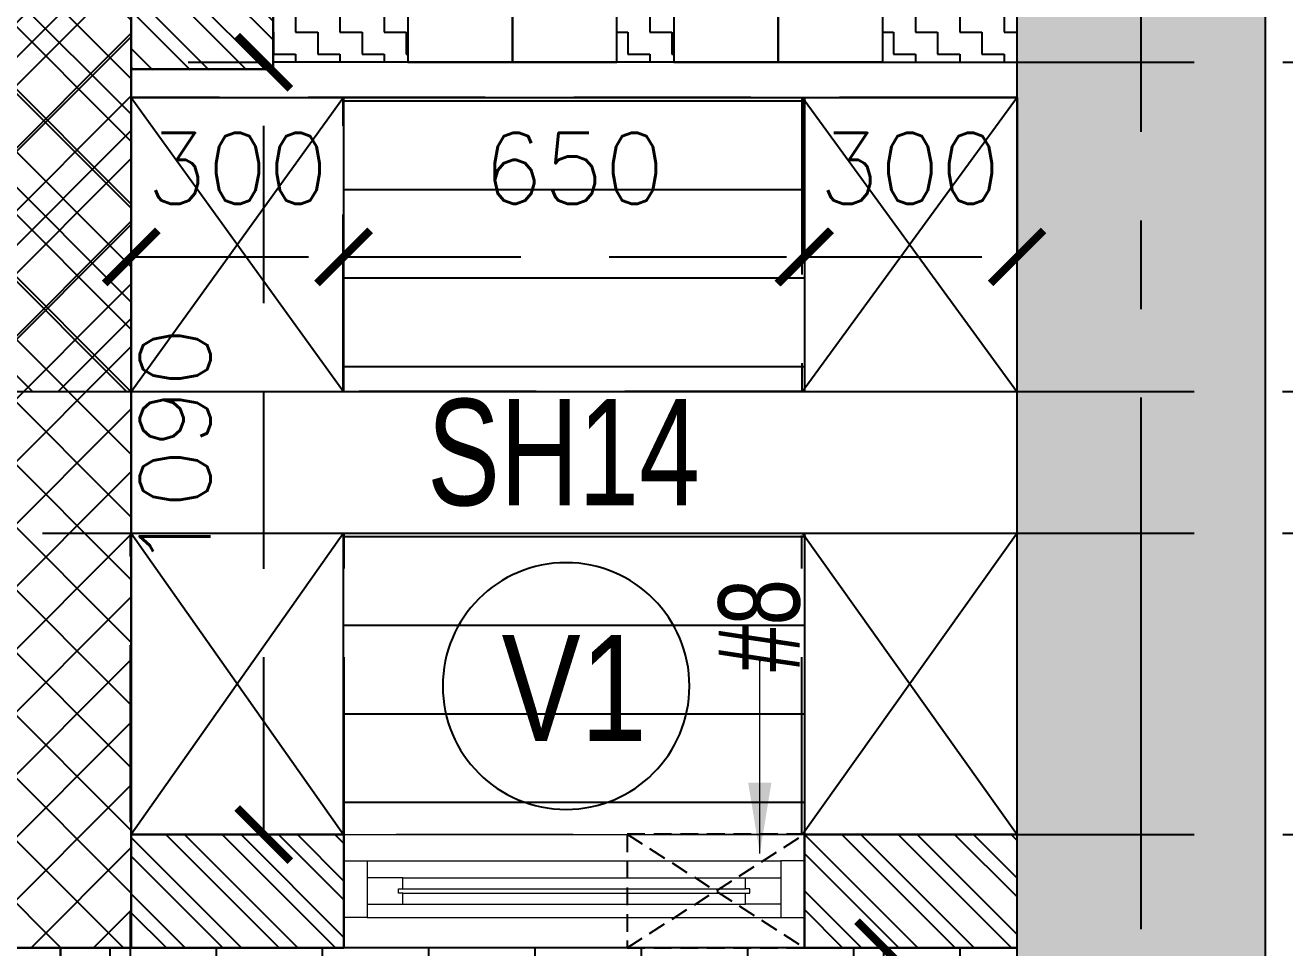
# Model space of a CAD drawing. Header units: millimetres. Extents: x 1167879 to 1231451, y -5731814 to -5645217.
# Drawn here: x 1225962 to 1227740, y -5710699 to -5709397 of the extents above; entities that cross this region are included whole.
import ezdxf
from ezdxf.enums import TextEntityAlignment as Align

# ---------------------------------------------------------------- set-up
doc = ezdxf.new("R2010")
doc.units = ezdxf.units.MM
doc.header["$LTSCALE"] = 1000
doc.header["$MEASUREMENT"] = 0
for name, pattern in [('3BHK-A$0$AUDIT_D_120904163729-0', [0]), ('3BHK-A$0$HIDDEN', [0.375, 0.25, -0.125]), ('AUDIT_D_120904163729-0', [0]), ('T8(T9 IS SIMILAR) - DIMENSION & TEXTING$0$HIDDEN', [0.375, 0.25, -0.125]), ('T8(T9 IS SIMILAR) - TYPICAL FLOOR ELEVATION$0$AUDIT_D_120904163729-0', [0]), ('T8(T9 IS SIMILAR) - TYPICAL FLOOR ELEVATION$0$HIDDEN', [0.375, 0.25, -0.125]), ('T8(T9 IS SIMILAR)$0$$0$HIDDEN', [0.375, 0.25, -0.125]), ('T8(T9 IS SIMILAR)$0$HIDDEN', [0.375, 0.25, -0.125]), ('T8_REFUGE COLUMNS$0$CENTER2', [1.125, 0.75, -0.125, 0.125, -0.125])]:
    doc.linetypes.add(name, pattern=pattern)
doc.layers.get('0').update_dxf_attribs({"linetype": 'AUDIT_D_120904163729-0'})
for name, color, linetype in [('3BHK-A$0$A-HATCH -160', 251, '3BHK-A$0$AUDIT_D_120904163729-0'), ('3BHK-A$0$A-TOI SUNK 50MM', 8, 'Continuous'), ('3BHK-A$0$CUT-OUT', 49, 'Continuous'), ('3BHK-A$0$ELE 1', 1, 'Continuous'), ('T8(T9 IS SIMILAR) - DIMENSION & TEXTING$0$A-DIMENSIONS', 2, 'T8(T9 IS SIMILAR) - DIMENSION & TEXTING$0$HIDDEN'), ('T8(T9 IS SIMILAR) - DIMENSION & TEXTING$0$a-window-no', 125, 'Continuous'), ('T8(T9 IS SIMILAR) - TYPICAL FLOOR ELEVATION$0$A-WALL HATCH', 252, 'T8(T9 IS SIMILAR) - TYPICAL FLOOR ELEVATION$0$AUDIT_D_120904163729-0'), ('T8(T9 IS SIMILAR) - TYPICAL FLOOR ELEVATION$0$A-WALL-FEATURES', 6, 'T8(T9 IS SIMILAR) - TYPICAL FLOOR ELEVATION$0$AUDIT_D_120904163729-0'), ('T8(T9 IS SIMILAR)$0$$6$a-beam 2', 50, 'Continuous'), ('T8(T9 IS SIMILAR)$0$S-BEAM', 20, 'T8(T9 IS SIMILAR)$0$$0$HIDDEN'), ('T8_REFUGE COLUMNS$0$A-CENTERLINE', 193, 'T8_REFUGE COLUMNS$0$CENTER2'), ('T8_REFUGE COLUMNS$0$A-RCC COLS', 3, 'Continuous'), ('T8_TYPICAL COLUMNS$0$A-RCC COLS', 3, 'Continuous')]:
    doc.layers.add(name, color=color, linetype=linetype)
for name, color, linetype, lineweight in [('3BHK-A$0$A-WALL- 160', 6, 'Continuous', 30), ('3BHK-A$0$Ventilator', 5, 'Continuous', 0), ('T8(T9 IS SIMILAR) - DIMENSION & TEXTING$0$R0-18-10-2014-T1-1st Podium Floor Plan$0$Text', 2, 'Continuous', 0), ('T8(T9 IS SIMILAR) - DIMENSION & TEXTING$0$T8 - TYPICAL FLOOR CORE$0$a-Text', 4, 'Continuous', 0), ('T8(T9 IS SIMILAR) - TYPICAL FLOOR ELEVATION$0$ELE-1', 4, 'Continuous', 30), ('T8(T9 IS SIMILAR)$0$D&W', 8, 'Continuous', 25), ('T8(T9 IS SIMILAR)$0$SCPL BEAM', 191, 'T8(T9 IS SIMILAR)$0$$0$HIDDEN', 13)]:
    doc.layers.add(name, color=color, linetype=linetype, lineweight=lineweight)
doc.layers.add('T8_REFUGE COLUMNS$0$COL-HATCH', color=7, linetype='Continuous', lineweight=25, true_color=0xa3a3a3)
doc.styles.add('T8(T9 IS SIMILAR) - DIMENSION & TEXTING$0$ARIAL ARROW', font='swisscl.ttf')
doc.styles.add('T8(T9 IS SIMILAR) - DIMENSION & TEXTING$0$LODHA STANDERD', font='sanss___.ttf')
doc.styles.add('T8(T9 IS SIMILAR) - DIMENSION & TEXTING$0$Romans 1', font='romans.shx', dxfattribs={"height": 100})
doc.styles.add('T8(T9 IS SIMILAR) - DIMENSION & TEXTING$0$T8 - TYPICAL FLOOR CORE$0$ARIAL ARROW', font='swisscl.ttf')
doc.styles.add('T8(T9 IS SIMILAR) - DIMENSION & TEXTING$0$Tahoma', font='tahoma.ttf')
doc.dimstyles.new('T8(T9 IS SIMILAR) - DIMENSION & TEXTING$0$ALPINE S', dxfattribs={"dimscale": 0, "dimtxt": 100, "dimasz": 75, "dimexe": 0, "dimexo": 0, "dimgap": 75, "dimtad": 1, "dimdec": 0, "dimzin": 0, "dimdsep": 46, "dimtxsty": 'T8(T9 IS SIMILAR) - DIMENSION & TEXTING$0$Romans 1', "dimblk": 'T8(T9 IS SIMILAR) - DIMENSION & TEXTING$0$_ArchTick', "dimcen": 0.09, "dimclrd": 256, "dimclre": 256, "dimclrt": 7, "dimadec": 0, "dimazin": 0, "dimtfac": 1, "dimtdec": 0, "dimtofl": 0, "dimtmove": 1, "dimatfit": 0, "dimldrblk": 'T8(T9 IS SIMILAR) - DIMENSION & TEXTING$0$_Open90', "dimfxl": 1, "dimtolj": 1, "dimtzin": 0, "dimarcsym": 0})
doc.dimstyles.new('T8(T9 IS SIMILAR) - DIMENSION & TEXTING$0$SAMATA STD', dxfattribs={"dimtxt": 100, "dimasz": 50, "dimexe": 50, "dimexo": 50, "dimgap": 10, "dimtad": 0, "dimdec": 0, "dimrnd": 5, "dimzin": 0, "dimdsep": 46, "dimtxsty": 'T8(T9 IS SIMILAR) - DIMENSION & TEXTING$0$Tahoma', "dimblk": 'T8(T9 IS SIMILAR) - DIMENSION & TEXTING$0$_Origin2', "dimcen": -50, "dimdle": 50, "dimclrd": 7, "dimclre": 7, "dimclrt": 7, "dimadec": 0, "dimazin": 0, "dimtfac": 1, "dimtdec": 0, "dimtmove": 1, "dimatfit": 3, "dimfxl": 150, "dimtfill": 1, "dimtolj": 1, "dimtzin": 0, "dimlwd": -1, "dimlwe": -1, "dimarcsym": 0})
pattern_1 = [(45.00000000000001, (-0.652265147306025, 1285.594474900514), (-39.77475644174329, 39.7747564417433), []), (45.00000000000001, (25.8642391031608, 1285.594474900514), (-39.77475644174329, 39.7747564417433), [])]

# ---------------------------------------------------------------- blocks, each defined once
blk = doc.blocks.new('T8(T9 IS SIMILAR) - DIMENSION & TEXTING$0$WINDOW TAG')
at = {"layer": 'T8(T9 IS SIMILAR) - DIMENSION & TEXTING$0$a-window-no'}
blk.add_circle((0, 0), 174.0900956831736, dxfattribs=at)
at = {"layer": 'T8(T9 IS SIMILAR) - DIMENSION & TEXTING$0$a-window-no', "style": 'T8(T9 IS SIMILAR) - DIMENSION & TEXTING$0$LODHA STANDERD'}
blk.add_attdef('WINDOW', text='', height=150, dxfattribs=at).set_placement((11.34681474116587, 2.790841638110578), align=Align.MIDDLE_CENTER)
blk = doc.blocks.new('T8(T9 IS SIMILAR) - DIMENSION & TEXTING$0$_ArchTick')
at = {"color": 0, "linetype": 'ByBlock', "const_width": 0.15}
blk.add_lwpolyline([(-0.5, -0.5), (0.5, 0.5)], dxfattribs=at)
blk = doc.blocks.new('*D368')
at = {"layer": 'T8(T9 IS SIMILAR) - DIMENSION & TEXTING$0$A-DIMENSIONS', "linetype": 'T8(T9 IS SIMILAR) - DIMENSION & TEXTING$0$HIDDEN', "lineweight": -2, "transparency": 16777216}
for p, q in [((1226111.788719366, -5709448.815432659), (1226111.788719366, -5709723.628668741)), ((1226411.429499271, -5709498.648921276), (1226411.429499271, -5709723.628668741))]:
    blk.add_line(p, q, dxfattribs=at)
at = {"layer": 'T8(T9 IS SIMILAR) - DIMENSION & TEXTING$0$A-DIMENSIONS', "lineweight": -2, "transparency": 16777216}
blk.add_line((1226111.788719366, -5709723.628668741), (1226411.429499271, -5709723.628668741), dxfattribs=at)
at = {"layer": 'T8(T9 IS SIMILAR) - DIMENSION & TEXTING$0$A-DIMENSIONS', "linetype": 'ByBlock', "lineweight": -2, "transparency": 16777216, "xscale": 75, "yscale": 75, "zscale": 75, "rotation": 180}
blk.add_blockref('T8(T9 IS SIMILAR) - DIMENSION & TEXTING$0$_ArchTick', (1226111.788719366, -5709723.628668741), dxfattribs=at)
at = {"layer": 'T8(T9 IS SIMILAR) - DIMENSION & TEXTING$0$A-DIMENSIONS', "linetype": 'ByBlock', "lineweight": -2, "transparency": 16777216, "xscale": 75, "yscale": 75, "zscale": 75}
blk.add_blockref('T8(T9 IS SIMILAR) - DIMENSION & TEXTING$0$_ArchTick', (1226411.429499271, -5709723.628668741), dxfattribs=at)
at = {"layer": 'T8(T9 IS SIMILAR) - DIMENSION & TEXTING$0$A-DIMENSIONS', "color": 7, "linetype": 'ByBlock', "transparency": 16777216, "insert": (1226261.609109319, -5709598.628668741), "char_height": 100, "attachment_point": 5, "style": 'T8(T9 IS SIMILAR) - DIMENSION & TEXTING$0$Romans 1'}
blk.add_mtext('\\A1;300', dxfattribs=at)
blk = doc.blocks.new('T8(T9 IS SIMILAR) - DIMENSION & TEXTING$0$_Open90')
at = {"color": 0, "linetype": 'ByBlock', "lineweight": -2}
for p, q in [((-0.5, 0.5), (0, 0)), ((0, 0), (-1, 0)), ((0, 0), (-0.5, -0.5))]:
    blk.add_line(p, q, dxfattribs=at)
blk = doc.blocks.new('*D369')
at = {"layer": 'T8(T9 IS SIMILAR) - DIMENSION & TEXTING$0$A-DIMENSIONS', "linetype": 'T8(T9 IS SIMILAR) - DIMENSION & TEXTING$0$HIDDEN', "lineweight": -2, "transparency": 16777216}
for p, q in [((1226191.855615048, -5709448.82986456), (1226298.783030755, -5709448.82986456)), ((1226206.84431803, -5710538.662032898), (1226298.783030755, -5710538.662032898))]:
    blk.add_line(p, q, dxfattribs=at)
at = {"layer": 'T8(T9 IS SIMILAR) - DIMENSION & TEXTING$0$A-DIMENSIONS', "lineweight": -2, "transparency": 16777216}
blk.add_line((1226298.783030755, -5710538.662032898), (1226298.783030755, -5709448.82986456), dxfattribs=at)
at = {"layer": 'T8(T9 IS SIMILAR) - DIMENSION & TEXTING$0$A-DIMENSIONS', "linetype": 'ByBlock', "lineweight": -2, "transparency": 16777216, "xscale": 75, "yscale": 75, "zscale": 75}
for p, rotation in [((1226298.783030755, -5709448.82986456), 90), ((1226298.783030755, -5710538.662032898), 270)]:
    blk.add_blockref('T8(T9 IS SIMILAR) - DIMENSION & TEXTING$0$_ArchTick', p, dxfattribs=dict(at, rotation=rotation))
at = {"layer": 'T8(T9 IS SIMILAR) - DIMENSION & TEXTING$0$A-DIMENSIONS', "color": 7, "linetype": 'ByBlock', "transparency": 16777216, "insert": (1226173.783030756, -5709993.745948728), "char_height": 100, "attachment_point": 5, "rotation": 90, "style": 'T8(T9 IS SIMILAR) - DIMENSION & TEXTING$0$Romans 1'}
blk.add_mtext('\\A1;1090', dxfattribs=at)
blk = doc.blocks.new('*D379')
at = {"layer": 'T8(T9 IS SIMILAR) - DIMENSION & TEXTING$0$A-DIMENSIONS', "linetype": 'T8(T9 IS SIMILAR) - DIMENSION & TEXTING$0$HIDDEN', "lineweight": -2, "transparency": 16777216}
for p, q in [((1227226.821760278, -5710698.662032897), (1227173.660977203, -5710698.662032897)), ((1227226.820499695, -5713148.662792691), (1227173.660977203, -5713148.662792691))]:
    blk.add_line(p, q, dxfattribs=at)
at = {"layer": 'T8(T9 IS SIMILAR) - DIMENSION & TEXTING$0$A-DIMENSIONS', "lineweight": -2, "transparency": 16777216}
blk.add_line((1227173.660977203, -5710698.662032897), (1227173.660977203, -5713148.662792691), dxfattribs=at)
at = {"layer": 'T8(T9 IS SIMILAR) - DIMENSION & TEXTING$0$A-DIMENSIONS', "linetype": 'ByBlock', "lineweight": -2, "transparency": 16777216, "xscale": 75, "yscale": 75, "zscale": 75}
for p, rotation in [((1227173.660977203, -5710698.662032897), 90), ((1227173.660977203, -5713148.662792691), 270)]:
    blk.add_blockref('T8(T9 IS SIMILAR) - DIMENSION & TEXTING$0$_ArchTick', p, dxfattribs=dict(at, rotation=rotation))
at = {"layer": 'T8(T9 IS SIMILAR) - DIMENSION & TEXTING$0$A-DIMENSIONS', "color": 7, "linetype": 'ByBlock', "transparency": 16777216, "insert": (1227048.660977204, -5711923.662412794), "char_height": 100, "attachment_point": 5, "rotation": 90, "style": 'T8(T9 IS SIMILAR) - DIMENSION & TEXTING$0$Romans 1'}
blk.add_mtext('\\A1;2450', dxfattribs=at)
blk = doc.blocks.new('T8(T9 IS SIMILAR) - DIMENSION & TEXTING$0$_Origin2')
at = {"color": 0, "linetype": 'ByBlock', "lineweight": -2}
blk.add_line((-0.5, 0), (-1, 0), dxfattribs=at)
for radius in [0.5, 0.25]:
    blk.add_circle((0, 0), radius, dxfattribs=at)
blk = doc.blocks.new('*D188')
at = {"layer": 'T8(T9 IS SIMILAR) - DIMENSION & TEXTING$0$A-DIMENSIONS', "linetype": 'T8(T9 IS SIMILAR) - DIMENSION & TEXTING$0$HIDDEN', "lineweight": -2, "transparency": 16777216}
for p, q in [((1227362.120580685, -5709448.670324462), (1227973.979707477, -5709448.670324462)), ((1227362.124239109, -5709913.650517007), (1227973.979707477, -5709913.650517007))]:
    blk.add_line(p, q, dxfattribs=at)
at = {"layer": 'T8(T9 IS SIMILAR) - DIMENSION & TEXTING$0$A-DIMENSIONS', "lineweight": -2, "transparency": 16777216}
blk.add_line((1227973.979707477, -5709448.670324462), (1227973.979707477, -5709913.650517007), dxfattribs=at)
at = {"layer": 'T8(T9 IS SIMILAR) - DIMENSION & TEXTING$0$A-DIMENSIONS', "linetype": 'ByBlock', "lineweight": -2, "transparency": 16777216, "xscale": 75, "yscale": 75, "zscale": 75}
for p, rotation in [((1227973.979707477, -5709448.670324462), 90), ((1227973.979707477, -5709913.650517007), 270)]:
    blk.add_blockref('T8(T9 IS SIMILAR) - DIMENSION & TEXTING$0$_ArchTick', p, dxfattribs=dict(at, rotation=rotation))
at = {"layer": 'T8(T9 IS SIMILAR) - DIMENSION & TEXTING$0$A-DIMENSIONS', "color": 7, "linetype": 'ByBlock', "transparency": 16777216, "insert": (1227848.979707477, -5709681.160420734), "char_height": 100, "attachment_point": 5, "rotation": 90, "style": 'T8(T9 IS SIMILAR) - DIMENSION & TEXTING$0$Romans 1'}
blk.add_mtext('\\A1;465', dxfattribs=at)
blk = doc.blocks.new('*D189')
at = {"layer": 'T8(T9 IS SIMILAR) - DIMENSION & TEXTING$0$A-DIMENSIONS', "linetype": 'T8(T9 IS SIMILAR) - DIMENSION & TEXTING$0$HIDDEN', "lineweight": -2, "transparency": 16777216}
for p, q in [((1227361.784306462, -5709913.650219431), (1227973.979707477, -5709913.650219431)), ((1227361.785511309, -5710113.650519694), (1227973.979707477, -5710113.650519694))]:
    blk.add_line(p, q, dxfattribs=at)
at = {"layer": 'T8(T9 IS SIMILAR) - DIMENSION & TEXTING$0$A-DIMENSIONS', "lineweight": -2, "transparency": 16777216}
blk.add_line((1227973.979707477, -5709913.650219431), (1227973.979707477, -5710113.650519694), dxfattribs=at)
at = {"layer": 'T8(T9 IS SIMILAR) - DIMENSION & TEXTING$0$A-DIMENSIONS', "linetype": 'ByBlock', "lineweight": -2, "transparency": 16777216, "xscale": 75, "yscale": 75, "zscale": 75}
for p, rotation in [((1227973.979707477, -5709913.650219431), 90), ((1227973.979707477, -5710113.650519694), 270)]:
    blk.add_blockref('T8(T9 IS SIMILAR) - DIMENSION & TEXTING$0$_ArchTick', p, dxfattribs=dict(at, rotation=rotation))
at = {"layer": 'T8(T9 IS SIMILAR) - DIMENSION & TEXTING$0$A-DIMENSIONS', "color": 7, "linetype": 'ByBlock', "transparency": 16777216, "insert": (1227848.979707477, -5710013.650369563), "char_height": 100, "attachment_point": 5, "rotation": 90, "style": 'T8(T9 IS SIMILAR) - DIMENSION & TEXTING$0$Romans 1'}
blk.add_mtext('\\A1;200', dxfattribs=at)
blk = doc.blocks.new('*D190')
at = {"layer": 'T8(T9 IS SIMILAR) - DIMENSION & TEXTING$0$A-DIMENSIONS', "linetype": 'T8(T9 IS SIMILAR) - DIMENSION & TEXTING$0$HIDDEN', "lineweight": -2, "transparency": 16777216}
for p, q in [((1227362.074050606, -5710113.650217078), (1227973.979707477, -5710113.650217078)), ((1227362.07295456, -5710538.462200968), (1227973.979707477, -5710538.462200968))]:
    blk.add_line(p, q, dxfattribs=at)
at = {"layer": 'T8(T9 IS SIMILAR) - DIMENSION & TEXTING$0$A-DIMENSIONS', "lineweight": -2, "transparency": 16777216}
blk.add_line((1227973.979707477, -5710113.650217078), (1227973.979707477, -5710538.462200968), dxfattribs=at)
at = {"layer": 'T8(T9 IS SIMILAR) - DIMENSION & TEXTING$0$A-DIMENSIONS', "linetype": 'ByBlock', "lineweight": -2, "transparency": 16777216, "xscale": 75, "yscale": 75, "zscale": 75}
for p, rotation in [((1227973.979707477, -5710113.650217078), 90), ((1227973.979707477, -5710538.462200968), 270)]:
    blk.add_blockref('T8(T9 IS SIMILAR) - DIMENSION & TEXTING$0$_ArchTick', p, dxfattribs=dict(at, rotation=rotation))
at = {"layer": 'T8(T9 IS SIMILAR) - DIMENSION & TEXTING$0$A-DIMENSIONS', "color": 7, "linetype": 'ByBlock', "transparency": 16777216, "insert": (1227848.979707477, -5710326.056209022), "char_height": 100, "attachment_point": 5, "rotation": 90, "style": 'T8(T9 IS SIMILAR) - DIMENSION & TEXTING$0$Romans 1'}
blk.add_mtext('\\A1;425', dxfattribs=at)
blk = doc.blocks.new('*D191')
at = {"layer": 'T8(T9 IS SIMILAR) - DIMENSION & TEXTING$0$A-DIMENSIONS', "linetype": 'T8(T9 IS SIMILAR) - DIMENSION & TEXTING$0$HIDDEN', "lineweight": -2, "transparency": 16777216}
for p, q in [((1226411.429265777, -5709498.648921277), (1226411.429265777, -5709723.628668741)), ((1227061.137474726, -5709498.648962906), (1227061.137474726, -5709723.628668741))]:
    blk.add_line(p, q, dxfattribs=at)
at = {"layer": 'T8(T9 IS SIMILAR) - DIMENSION & TEXTING$0$A-DIMENSIONS', "lineweight": -2, "transparency": 16777216}
blk.add_line((1226411.429265777, -5709723.628668741), (1227061.137474726, -5709723.628668741), dxfattribs=at)
at = {"layer": 'T8(T9 IS SIMILAR) - DIMENSION & TEXTING$0$A-DIMENSIONS', "linetype": 'ByBlock', "lineweight": -2, "transparency": 16777216, "xscale": 75, "yscale": 75, "zscale": 75, "rotation": 180}
blk.add_blockref('T8(T9 IS SIMILAR) - DIMENSION & TEXTING$0$_ArchTick', (1226411.429265777, -5709723.628668741), dxfattribs=at)
at = {"layer": 'T8(T9 IS SIMILAR) - DIMENSION & TEXTING$0$A-DIMENSIONS', "linetype": 'ByBlock', "lineweight": -2, "transparency": 16777216, "xscale": 75, "yscale": 75, "zscale": 75}
blk.add_blockref('T8(T9 IS SIMILAR) - DIMENSION & TEXTING$0$_ArchTick', (1227061.137474726, -5709723.628668741), dxfattribs=at)
at = {"layer": 'T8(T9 IS SIMILAR) - DIMENSION & TEXTING$0$A-DIMENSIONS', "color": 7, "linetype": 'ByBlock', "transparency": 16777216, "insert": (1226736.283370251, -5709598.628668741), "char_height": 100, "attachment_point": 5, "style": 'T8(T9 IS SIMILAR) - DIMENSION & TEXTING$0$Romans 1'}
blk.add_mtext('\\A1;650', dxfattribs=at)
blk = doc.blocks.new('*D192')
at = {"layer": 'T8(T9 IS SIMILAR) - DIMENSION & TEXTING$0$A-DIMENSIONS', "linetype": 'T8(T9 IS SIMILAR) - DIMENSION & TEXTING$0$HIDDEN', "lineweight": -2, "transparency": 16777216}
for p, q in [((1227062.137474726, -5709498.648962906), (1227062.137474726, -5709723.628668741)), ((1227362.069074492, -5709498.648921276), (1227362.069074492, -5709723.628668741))]:
    blk.add_line(p, q, dxfattribs=at)
at = {"layer": 'T8(T9 IS SIMILAR) - DIMENSION & TEXTING$0$A-DIMENSIONS', "lineweight": -2, "transparency": 16777216}
blk.add_line((1227062.137474726, -5709723.628668741), (1227362.069074492, -5709723.628668741), dxfattribs=at)
at = {"layer": 'T8(T9 IS SIMILAR) - DIMENSION & TEXTING$0$A-DIMENSIONS', "linetype": 'ByBlock', "lineweight": -2, "transparency": 16777216, "xscale": 75, "yscale": 75, "zscale": 75, "rotation": 180}
blk.add_blockref('T8(T9 IS SIMILAR) - DIMENSION & TEXTING$0$_ArchTick', (1227062.137474726, -5709723.628668741), dxfattribs=at)
at = {"layer": 'T8(T9 IS SIMILAR) - DIMENSION & TEXTING$0$A-DIMENSIONS', "linetype": 'ByBlock', "lineweight": -2, "transparency": 16777216, "xscale": 75, "yscale": 75, "zscale": 75}
blk.add_blockref('T8(T9 IS SIMILAR) - DIMENSION & TEXTING$0$_ArchTick', (1227362.069074492, -5709723.628668741), dxfattribs=at)
at = {"layer": 'T8(T9 IS SIMILAR) - DIMENSION & TEXTING$0$A-DIMENSIONS', "color": 7, "linetype": 'ByBlock', "transparency": 16777216, "insert": (1227210.603274609, -5709598.628668741), "char_height": 100, "attachment_point": 5, "style": 'T8(T9 IS SIMILAR) - DIMENSION & TEXTING$0$Romans 1'}
blk.add_mtext('\\A1;300', dxfattribs=at)
blk = doc.blocks.new('T8_REFUGE COLUMNS')
at = {"layer": 'T8_REFUGE COLUMNS$0$COL-HATCH', "linetype": 'ByBlock'}
h = blk.add_hatch(color=256, dxfattribs=at)
h.dxf.hatch_style = 1
h.paths.add_polyline_path([(1227712.069074492, -5718799.863253396), (1227362.069074492, -5718799.863253396), (1227362.069074492, -5709299.863253396), (1227712.069074492, -5709299.863253396)])
at = {"layer": 'T8_REFUGE COLUMNS$0$A-CENTERLINE'}
blk.add_line((1227537.069074492, -5720797.234274967), (1227537.069074492, -5702690.799446228), dxfattribs=at)
at = {"layer": 'T8_REFUGE COLUMNS$0$A-RCC COLS', "linetype": 'ByBlock'}
blk.add_lwpolyline([(1227712.069074492, -5718799.863253396), (1227362.069074492, -5718799.863253396), (1227362.069074492, -5709299.863253396), (1227712.069074492, -5709299.863253396)], close=True, dxfattribs=at)
blk = doc.blocks.new('T8_TYPICAL COLUMNS')
at = {"layer": 'T8_TYPICAL COLUMNS$0$A-RCC COLS', "linetype": 'ByBlock'}
blk.add_blockref('T8_REFUGE COLUMNS', (0, 0), dxfattribs=at)
blk = doc.blocks.new('3BHK-A$0$V1')
at = {"layer": '3BHK-A$0$Ventilator'}
for p, q in [((1139503.9029181, -5700057.068097494), (1140153.9029181, -5700057.068097494)), ((1139503.9029181, -5700217.068097494), (1140153.9029181, -5700217.068097494))]:
    blk.add_line(p, q, dxfattribs=at)
at = {"layer": '3BHK-A$0$Ventilator', "color": 8}
for p, q in [((1139536.9029181, -5700094.568097494), (1140120.9029181, -5700094.568097494)), ((1139586.9029181, -5700118.318097494), (1140070.9029181, -5700118.318097494)), ((1139586.9029181, -5700155.818097494), (1140070.9029181, -5700155.818097494)), ((1139536.9029181, -5700174.568097494), (1140120.9029181, -5700174.568097494))]:
    blk.add_line(p, q, dxfattribs=at)
at = {"layer": '3BHK-A$0$Ventilator', "color": 5}
for p, q in [((1139586.9029181, -5700134.068097494), (1140070.9029181, -5700134.068097494)), ((1139586.9029181, -5700140.068097494), (1140070.9029181, -5700140.068097494))]:
    blk.add_line(p, q, dxfattribs=at)
at = {"layer": '3BHK-A$0$Ventilator', "color": 4}
for points in [[(1139503.9029181, -5700094.568097494), (1139536.9029181, -5700094.568097494), (1139536.9029181, -5700174.568097494), (1139503.9029181, -5700174.568097494)], [(1140153.9029181, -5700094.568097494), (1140120.9029181, -5700094.568097494), (1140120.9029181, -5700174.568097494), (1140153.9029181, -5700174.568097494)], [(1139586.9029181, -5700134.068097494), (1139586.9029181, -5700118.318097494), (1139536.9029181, -5700118.318097494), (1139536.9029181, -5700155.818097494), (1139586.9029181, -5700155.818097494), (1139586.9029181, -5700140.068097494), (1139580.9029181, -5700140.068097494), (1139580.9029181, -5700134.068097494)], [(1140070.9029181, -5700134.068097494), (1140070.9029181, -5700118.318097494), (1140120.9029181, -5700118.318097494), (1140120.9029181, -5700155.818097494), (1140070.902918101, -5700155.818097494), (1140070.902918101, -5700140.068097494), (1140076.902918101, -5700140.068097494), (1140076.902918101, -5700134.068097494)]]:
    blk.add_lwpolyline(points, close=True, dxfattribs=at)
blk = doc.blocks.new('3BHK-A')
at = {"layer": '3BHK-A$0$A-HATCH -160', "linetype": 'ByBlock'}
h = blk.add_hatch(dxfattribs=at)
h.set_pattern_fill('ANSI37', color=256, scale=500)
h.set_pattern_definition([(45.00000000000001, (-0.652265147306025, 1286.837772074156), (-44.19417382415921, 44.19417382415922), []), (135, (-0.652265147306025, 1286.837772074156), (-44.19417382415922, -44.19417382415921), [])])
h.paths.add_polyline_path([(1186432.802615945, -5709298.647888212), (1186632.700147278, -5709298.635063596), (1186632.739604954, -5710698.462200965), (1186432.871085017, -5710698.472186113)])
h = blk.add_hatch(dxfattribs=at)
h.set_pattern_fill('ANSI32', color=256, scale=150)
h.set_pattern_definition(pattern_1)
h.paths.add_polyline_path([(1186232.760308929, -5709459.891185907), (1186432.802615945, -5709459.891185907), (1186432.802615945, -5709299.891186679), (1186232.760308929, -5709299.891186679)])
h = blk.add_hatch(dxfattribs=at)
h.set_pattern_fill('ANSI32', color=256, scale=150)
h.set_pattern_definition(pattern_1)
h.paths.add_polyline_path([(1185182.443439538, -5710698.462200966), (1185482.76219904, -5710698.420382273), (1185482.827540742, -5710538.462200979), (1185182.069074493, -5710538.462200968)])
h = blk.add_hatch(dxfattribs=at)
h.set_pattern_fill('ANSI32', color=256, scale=150)
h.set_pattern_definition(pattern_1)
h.paths.add_polyline_path([(1186132.76219904, -5710699.705498138), (1186432.862815375, -5710699.705498138), (1186432.862815375, -5710539.704465), (1186132.76219904, -5710539.704465)])
at = {"layer": '3BHK-A$0$A-TOI SUNK 50MM'}
h = blk.add_hatch(dxfattribs=at)
h.set_pattern_fill('CROSS', color=256, scale=300, style=0)
h.set_pattern_definition([(9.213864076586625e-15, (-0.652265147306025, 1286.837772074156), (75, 75), [37.5, -112.5]), (90, (18.09773485269397, 1268.087772074156), (-74.99999999999999, 75), [37.5, -112.5])])
h.paths.add_polyline_path([(1186532.739604953, -5713148.462200964), (1185182.443439536, -5713148.462200964), (1185182.443439536, -5710698.462200966), (1186532.739604953, -5710698.462200966)])
h.paths.add_polyline_path([(1185182.446462471, -5714848.571983552), (1186532.739604953, -5714848.571983552), (1186532.739604953, -5717398.462200962), (1185182.446462471, -5717398.462200962)])
at = {"layer": '3BHK-A$0$CUT-OUT'}
h = blk.add_hatch(dxfattribs=at)
h.set_pattern_fill('ANSI31', color=256, scale=1000, angle=135)
h.set_pattern_definition([(180, (23756.70940238424, 9871.170433702879), (-2.131628207280301e-14, -125), [])])
edge = h.paths.add_edge_path()
edge.add_line((1185483.089593684, -5709913.652839941), (1185480.813519673, -5709498.646282752))
edge.add_line((1185480.813519673, -5709498.646282752), (1186131.521701951, -5709498.651559795))
edge.add_line((1186131.52170195, -5709498.651559795), (1186133.797763106, -5709913.658116983))
edge.add_line((1186133.797763106, -5709913.658116983), (1185486.089593683, -5709913.652839941))
h = blk.add_hatch(dxfattribs=at)
h.set_pattern_fill('ANSI31', color=256, scale=1000, angle=135)
h.set_pattern_definition([(180, (23756.70940238517, 9256.166669799946), (-2.131628207280301e-14, -125), [])])
edge = h.paths.add_edge_path()
edge.add_line((1185483.829412092, -5710113.652822076), (1186131.53759437, -5710113.65809912))
edge.add_line((1186131.537594369, -5710113.65809912), (1186133.797805165, -5710538.468000308))
edge.add_line((1186133.797805165, -5710538.468000308), (1185483.089635742, -5710538.462723265))
edge.add_line((1185483.089635742, -5710538.462723265), (1185480.829412092, -5710113.652822076))
at = {"linetype": '3BHK-A$0$HIDDEN', "ltscale": 0.1}
for p, q in [((1185732.762199013, -5710698.420382273, -0.02432551863291288), (1185482.762199013, -5710538.420382273, -0.02432551863291288)), ((1185732.762199013, -5710538.420382273, -0.02432551863291288), (1185482.762199013, -5710698.420382273, -0.02432551863291288))]:
    blk.add_line(p, q, dxfattribs=at)
at = {"linetype": '3BHK-A$0$HIDDEN', "ltscale": 0.1, "elevation": -0.02432551863291288}
blk.add_lwpolyline([(1185732.762199013, -5710698.420382273), (1185482.762199013, -5710698.420382273), (1185482.762199013, -5710538.420382273), (1185732.762199013, -5710538.420382273)], close=True, dxfattribs=at)
at = {"layer": '3BHK-A$0$A-TOI SUNK 50MM', "elevation": -0.02432551863291288}
blk.add_lwpolyline([(1186532.739604953, -5713148.462200964), (1185182.443439536, -5713148.462200964), (1185182.443439536, -5710698.462200966), (1186532.739604953, -5710698.462200966)], close=True, dxfattribs=at)
at = {"layer": '3BHK-A$0$A-WALL- 160', "linetype": 'ByBlock'}
for p, q in [((1186432.871084501, -5710698.462200965, 0.05503706625907379), (1186432.798739721, -5709298.647888855, -0.6392889634714325)), ((1185482.762198987, -5710538.462200966, -0.02432551863291288), (1185182.526145509, -5710538.462200965, -0.5138890929442232)), ((1185482.762198987, -5710698.462200965, -0.02432551863291288), (1185482.762198987, -5710538.462200965, -0.02432551863291288)), ((1186432.890460376, -5710538.461167702, -0.02432551863291288), (1186132.762198987, -5710538.462200966, -0.02432551863291288)), ((1186132.762198987, -5710698.462200965, -0.02432551863291288), (1186132.762198987, -5710538.462200965, -0.02432551863291288)), ((1185482.762198987, -5710698.462200965, -0.02432551863291288), (1185182.784720457, -5710698.462200965, -0.02432551863291288)), ((1186632.739604953, -5710698.462200965, -0.02432551863291288), (1186132.762198987, -5710698.462200965, -0.02432551863291288)), ((1186532.739604953, -5713248.462200965, -0.02432551863291288), (1186532.739604953, -5710698.462200965, -0.02432551863291288))]:
    blk.add_line(p, q, dxfattribs=at)
at = {"layer": '3BHK-A$0$A-WALL- 160', "linetype": 'ByBlock', "elevation": -0.6392889634714325}
blk.add_lwpolyline([(1186432.802615945, -5709298.647889505), (1186232.760308929, -5709298.645824424), (1186232.760308929, -5709458.646856192), (1186432.802615945, -5709458.648921274), (1186432.802615945, -5709458.486319387)], dxfattribs=at)
at = {"layer": '3BHK-A$0$CUT-OUT'}
for p, q in [((1185182.526145509, -5709498.648921274, -0.5138890929442232), (1185485.457812103, -5709913.65268517, -0.02432551863291288)), ((1185485.457745275, -5709498.648921274, -0.1550714220520604), (1185182.810913539, -5709913.650219428, 0.2030447474376619)), ((1186133.16572073, -5709498.648921273, -0.4861351910367375), (1186432.43555386, -5709913.713679635, -0.5138890929442232)), ((1186432.809076112, -5709498.648871733, -0.5400858855059005), (1186133.171053397, -5709913.657962253, 0.1573690400462646)), ((1185182.521169395, -5710113.650217075, 0.2030585946563996), (1185485.452835989, -5710538.462200698, 0.2030447474376619)), ((1185485.452769161, -5710113.650217075, 0.5618762655485625), (1185182.526145509, -5710538.462200965, -0.5138890929442232)), ((1186133.160741023, -5710113.657962177, 0.1573694573613147), (1186432.890460376, -5710538.461167702, -0.02432551863291288)), ((1186432.804096404, -5710113.657912637, 0.1034187628921517), (1186133.165954224, -5710538.462200965, -0.02432551863291288))]:
    blk.add_line(p, q, dxfattribs=at)
at = {"layer": '3BHK-A$0$CUT-OUT', "linetype": 'ByBlock'}
blk.add_line((1186432.809076115, -5709498.648921273, -0.6392896114115949), (1185182.526145509, -5709498.648921274, -0.5138890929442232), dxfattribs=at)
at = {"layer": '3BHK-A$0$ELE 1', "linetype": 'ByBlock'}
for p, q in [((1185482.457812103, -5709498.648921274, -0.02432551863291288), (1185482.457812103, -5709913.65268517, -0.02432551863291288)), ((1186132.795213282, -5709913.657962215, 0.2961719036344953), (1186132.795213282, -5709498.648921276, 0.2961719036344953)), ((1186432.830524611, -5709913.660403657, 0.1429669647166517), (1185182.526145509, -5709913.65051744, -0.5138890146304402)), ((1186432.840860951, -5710113.660403747, 0.1429663896231546), (1185182.526145509, -5710113.650517448, -0.5138890929442232)), ((1185482.457812103, -5710113.652685177, -0.02432551863291288), (1185482.457812103, -5710538.462200965, -0.02432551863291288)), ((1186133.165954224, -5710538.462200965, -0.02432551863291288), (1186133.165954224, -5710113.657962219, -0.02432551863291288))]:
    blk.add_line(p, q, dxfattribs=at)
at = {"layer": '3BHK-A$0$A-WALL- 160', "linetype": 'ByBlock', "xscale": -1}
blk.add_blockref('3BHK-A$0$V1', (2325636.665117138, -10481.39410348516, -0.02432551863291288), dxfattribs=at)
blk = doc.blocks.new('T8(T9 IS SIMILAR) - TYPICAL FLOOR ELEVATION$0$JG')
at = {"layer": 'T8(T9 IS SIMILAR) - TYPICAL FLOOR ELEVATION$0$A-WALL HATCH', "linetype": 'ByBlock'}
h = blk.add_hatch(dxfattribs=at)
h.set_pattern_fill('ZIGZAG', color=256, scale=250)
h.set_pattern_definition([(0, (0, 0), (31.25, 31.25), [31.25, -31.25]), (90, (31.25, 0), (-31.25, 31.25), [31.25, -31.25])])
h.paths.add_polyline_path([(1133312.256854269, -5722820.520059796), (1133392.470780536, -5722820.520059796), (1133392.470780536, -5722720.520030526), (1133312.256854269, -5722720.520030526)])
edge = h.paths.add_edge_path()
edge.add_line((1133877.164622129, -5722870.529525943), (1133877.164622129, -5722920.529525943))
edge.add_line((1133877.164622129, -5722920.529525943), (1133777.164622129, -5722920.529525943))
edge.add_line((1133777.164622129, -5722920.529525943), (1133777.164622129, -5722870.529525943))
edge.add_line((1133777.164622129, -5722870.529525943), (1133777.164622129, -5722820.529525943))
edge.add_line((1133777.164622129, -5722820.529525943), (1133687.364173081, -5722820.520059796))
edge.add_line((1133687.364173081, -5722820.520059796), (1133687.364182007, -5722720.520053368))
edge.add_line((1133687.364182007, -5722720.520053368), (1133877.164622127, -5722720.553921828))
edge.add_line((1133877.164622127, -5722720.553921828), (1133877.164611416, -5722870.529525943))
edge.add_line((1132827.363817403, -5722870.520059796), (1132827.363817403, -5722920.520059796))
edge.add_line((1132827.363817403, -5722920.520059796), (1132927.363817403, -5722920.520059796))
edge.add_line((1132927.363817403, -5722920.520059796), (1132927.363817403, -5722870.520059796))
edge.add_line((1132927.363817403, -5722870.520059796), (1132927.363817403, -5722820.520059796))
edge.add_line((1132927.363817403, -5722820.520059796), (1133017.363817403, -5722820.520059796))
edge.add_line((1133017.363817403, -5722820.520059796), (1133017.363808478, -5722720.520053368))
edge.add_line((1133017.363808478, -5722720.520053368), (1132827.363817405, -5722720.544455681))
edge.add_line((1132827.363817405, -5722720.544455681), (1132827.363828116, -5722870.520059796))
at = {"layer": 'T8(T9 IS SIMILAR) - TYPICAL FLOOR ELEVATION$0$A-WALL-FEATURES', "color": 3, "elevation": -1.270167410725539}
for points in [[(1132827.363817403, -5722870.520059796), (1132827.363817403, -5722870.520059796), (1132827.363817403, -5722920.520059796), (1132927.363817403, -5722920.520059796), (1132927.363817403, -5722870.520059796), (1132927.363817403, -5722820.520059796), (1133017.363817403, -5722820.520059796), (1133017.363808478, -5722720.520053368), (1132827.363817405, -5722720.544455681), (1132827.363828116, -5722870.520059796)], [(1133877.164622129, -5722870.529525943), (1133877.164622129, -5722870.529525943), (1133877.164622129, -5722920.529525943), (1133777.164622129, -5722920.529525943), (1133777.164622129, -5722870.529525943), (1133777.164622129, -5722820.529525943), (1133687.364173081, -5722820.520059796), (1133687.364182007, -5722720.520053368), (1133877.164622127, -5722720.553921828), (1133877.164611416, -5722870.529525943)]]:
    blk.add_lwpolyline(points, dxfattribs=at)
blk.add_lwpolyline([(1133312.256854269, -5722820.520059796), (1133392.470780536, -5722820.520059796), (1133392.470780536, -5722720.520030526), (1133312.256854269, -5722720.520030526)], close=True, dxfattribs=at)
at = {"layer": 'T8(T9 IS SIMILAR) - TYPICAL FLOOR ELEVATION$0$ELE-1', "color": 5}
for p, q in [((1133017.363808478, -5722720.520053368, -1.270167410725539), (1133312.256854269, -5722720.520053368, -1.270167410725539)), ((1133164.810335836, -5722820.520059796, -1.270167410725539), (1133164.810335836, -5722720.520053368, -1.270167410725539)), ((1133687.364182007, -5722720.520053368, -1.270167410725539), (1133392.470780536, -5722720.520053368, -1.270167410725539)), ((1133539.917476809, -5722820.520059796, -1.270167410725539), (1133539.917476809, -5722720.520053368, -1.270167410725539)), ((1133312.256854269, -5722820.520059796, -1.270167410725539), (1133017.363817403, -5722820.520059796, -1.270167410725539)), ((1133392.470780536, -5722820.520059796, -1.270167410725539), (1133687.364173081, -5722820.520059796, -1.270167410725539)), ((1132927.363790743, -5722920.520059796, -1.270167410725539), (1133777.164622129, -5722920.529525943, -1.270167410725539))]:
    blk.add_line(p, q, dxfattribs=at)
at = {"layer": 'T8(T9 IS SIMILAR) - TYPICAL FLOOR ELEVATION$0$ELE-1', "color": 5, "linetype": 'T8(T9 IS SIMILAR) - TYPICAL FLOOR ELEVATION$0$HIDDEN'}
blk.add_line((1133877.164622129, -5722870.529525943, -1.270167410725539), (1132827.363790743, -5722870.520059796, -1.270167410725539), dxfattribs=at)
blk = doc.blocks.new('T8(T9 IS SIMILAR) - TYPICAL FLOOR ELEVATION')
at = {"layer": 'T8(T9 IS SIMILAR) - TYPICAL FLOOR ELEVATION$0$A-WALL HATCH', "linetype": 'ByBlock'}
h = blk.add_hatch(dxfattribs=at)
h.set_pattern_fill('ANSI37', color=256, scale=750)
h.set_pattern_definition([(45, (-0.09906251262873411, -0.2132373675704002), (-66.29126073623883, 66.29126073623884), []), (135, (-0.09906251262873411, -0.2132373675704002), (-66.29126073623884, -66.29126073623883), [])])
h.paths.add_polyline_path([(1186632.270271153, -5709913.926917016), (1186432.270271163, -5709913.926917016), (1186432.270271158, -5708154.182094662), (1186632.270271149, -5708154.182094662)])
h.paths.add_polyline_path([(1190032.270271164, -5708154.020326458), (1190232.640542442, -5708154.020326458), (1190232.640542442, -5709913.688332424), (1190032.270271164, -5709913.688332424)])
h.paths.add_polyline_path([(1202792.264499908, -5700405.793153533), (1202592.264499908, -5700405.793153533), (1202592.264499908, -5701090.314303479), (1202792.264499908, -5701090.314303479)])
h.paths.add_polyline_path([(1209952.165437395, -5700405.793153533), (1209752.165437395, -5700405.793153533), (1209752.165437395, -5701092.027540846), (1209952.165437395, -5701092.027540846)])
h.paths.add_polyline_path([(1222512.060603627, -5708154.020326458), (1222311.69033235, -5708154.020326458), (1222311.69033235, -5709913.688332424), (1222512.060603627, -5709913.688332424)])
h.paths.add_polyline_path([(1225912.060603638, -5709913.926917016), (1226112.060603628, -5709913.926917016), (1226112.060603633, -5708154.182094662), (1225912.060603643, -5708154.182094662)])
h.paths.add_polyline_path([(1209852.264499908, -5729369.145750324), (1210052.287222716, -5729369.145750324), (1210052.287222716, -5728684.240902754), (1209852.264499908, -5728684.240902754)])
h.paths.add_polyline_path([(1202692.066374884, -5729369.145750324), (1202492.043652075, -5729369.145750324), (1202492.043652075, -5728684.240902754), (1202692.066374884, -5728684.240902754)])
at = {"layer": 'T8(T9 IS SIMILAR) - TYPICAL FLOOR ELEVATION$0$A-WALL-FEATURES', "linetype": 'ByBlock'}
blk.add_lwpolyline([(1225912.159666151, -5709913.713679648), (1226112.159666141, -5709913.713679648), (1226112.159666146, -5708153.968857295), (1225912.159666155, -5708153.968857295)], close=True, dxfattribs=at)
at = {"layer": 'T8(T9 IS SIMILAR) - TYPICAL FLOOR ELEVATION$0$A-WALL-FEATURES', "linetype": 'ByBlock', "xscale": -1, "rotation": 180}
blk.add_blockref('T8(T9 IS SIMILAR) - TYPICAL FLOOR ELEVATION$0$JG', (93484.95595855778, -11432169.2242463, 1.304777538436481), dxfattribs=at)
blk = doc.blocks.new('T8(T9 IS SIMILAR) - DIMENSION & TEXTING')
at = {"layer": 'T8(T9 IS SIMILAR) - DIMENSION & TEXTING$0$a-window-no'}
ref = blk.add_blockref('T8(T9 IS SIMILAR) - DIMENSION & TEXTING$0$WINDOW TAG', (1226725.515084235, -5710329.179909576, 0.4895635743113104), dxfattribs=dict(at, xscale=-1, rotation=180))
ref.add_attrib('WINDOW', 'V1', dxfattribs={"height": 150, "style": 'T8(T9 IS SIMILAR) - DIMENSION & TEXTING$0$LODHA STANDERD', "width": 0.8}).set_placement((1226736.861898977, -5710331.970751212, 0.4895635743113104), align=Align.MIDDLE_CENTER)
at = {"layer": 'T8(T9 IS SIMILAR) - DIMENSION & TEXTING$0$R0-18-10-2014-T1-1st Podium Floor Plan$0$Text', "linetype": 'ByBlock', "style": 'T8(T9 IS SIMILAR) - DIMENSION & TEXTING$0$ARIAL ARROW'}
blk.add_text('#8', height=114.75, rotation=90, dxfattribs=at).set_placement((1227055.150011144, -5710309.074612234, 0.03283945015443235))
at = {"layer": 'T8(T9 IS SIMILAR) - DIMENSION & TEXTING$0$T8 - TYPICAL FLOOR CORE$0$a-Text', "linetype": 'ByBlock', "insert": (1224972.677305964, -5710076.183838681, 0.6149634448385195), "char_height": 150, "width": 3499.365512000397, "attachment_point": 7, "style": 'T8(T9 IS SIMILAR) - DIMENSION & TEXTING$0$T8 - TYPICAL FLOOR CORE$0$ARIAL ARROW'}
blk.add_mtext('\\pi1556.87476;SH14', dxfattribs=at)
at = {"layer": 'T8(T9 IS SIMILAR) - DIMENSION & TEXTING$0$A-DIMENSIONS', "linetype": 'ByBlock'}
for base, p1, p2, picture, middle in [((1226298.783030755, -5709448.82986456, 0.4895635743113104), (1226206.84431803, -5710538.662032898, 0.4895635743113104), (1226191.855615048, -5709448.82986456, 0.4895635743113104), '*D369', (1226173.783030756, -5709993.745948728, 0.4895635743113104)), ((1227973.979707477, -5709913.650517007), (1227362.120580685, -5709448.670324462, 0.03461012771094207), (1227362.124239109, -5709913.650517007, -2.890279597522749e-05), '*D188', (1227848.979707477, -5709681.160420734)), ((1227973.979707477, -5710538.462200968), (1227362.074050606, -5710113.650217078, 0.7169476876006229), (1227362.07295456, -5710538.462200968, -5.931682608206756e-06), '*D190', (1227848.979707477, -5710326.056209022)), ((1227173.660977203, -5713148.662792691, 0.4895635743113104), (1227226.821760278, -5710698.662032897, 0.4895635743113104), (1227226.820499695, -5713148.662792691, 0.4895635743113104), '*D379', (1227048.660977204, -5711923.662412794, 0.4895635743113104))]:
    dim = blk.add_linear_dim(base=base, p1=p1, p2=p2, angle=90, dimstyle='T8(T9 IS SIMILAR) - DIMENSION & TEXTING$0$ALPINE S', override={"dimscale": 1, "dimfxl": 5, "dimarcsym": 1}, dxfattribs=at)
    dim.commit()
    dim.dimension.update_dxf_attribs({"geometry": picture, "text_midpoint": middle})
for base, p1, p2, picture, middle in [((1226411.429499271, -5709723.628668741, 0.4895635743113104), (1226111.788719366, -5709448.815432659, -0.05091482376701606), (1226411.429499271, -5709498.648921276, 0.02775390190748572), '*D368', (1226261.609109319, -5709723.628668741, 0.4895635743113104)), ((1227362.069074492, -5709723.628668741), (1227062.137474726, -5709498.648962906), (1227362.069074492, -5709498.648921276), '*D192', (1227210.603274609, -5709723.628668741))]:
    dim = blk.add_linear_dim(base=base, p1=p1, p2=p2, dimstyle='T8(T9 IS SIMILAR) - DIMENSION & TEXTING$0$ALPINE S', override={"dimscale": 1, "dimfxl": 5, "dimarcsym": 1}, dxfattribs=at)
    dim.commit()
    dim.dimension.update_dxf_attribs({"geometry": picture, "text_midpoint": middle, "dimtype": 128})
dim = blk.add_linear_dim(base=(1227061.137474726, -5709723.628668741), p1=(1226411.429265777, -5709498.648921277, 0.4895635741704609), p2=(1227061.137474726, -5709498.648962906, 0.4895635741704609), dimstyle='T8(T9 IS SIMILAR) - DIMENSION & TEXTING$0$ALPINE S', override={"dimscale": 1, "dimfxl": 5, "dimarcsym": 1}, dxfattribs=at)
dim.commit()
dim.dimension.update_dxf_attribs({"geometry": '*D191', "text_midpoint": (1226736.283370251, -5709598.628668741)})
dim = blk.add_linear_dim(base=(1227973.979707477, -5710113.650519694), p1=(1227361.784306462, -5709913.650219431, 0.7169338403818851), p2=(1227361.785511309, -5710113.650519694, 0.0001489705136918928), angle=90, dimstyle='T8(T9 IS SIMILAR) - DIMENSION & TEXTING$0$ALPINE S', override={"dimscale": 1, "dimfxl": 5, "dimarcsym": 1}, dxfattribs=at)
dim.commit()
dim.dimension.update_dxf_attribs({"geometry": '*D189', "text_midpoint": (1227973.979707477, -5710013.650369563), "dimtype": 128})
at = {"layer": 'T8(T9 IS SIMILAR) - DIMENSION & TEXTING$0$R0-18-10-2014-T1-1st Podium Floor Plan$0$Text'}
blk.add_leader([(1226998.929162006, -5710565.347826689), (1226998.901957222, -5710289.434967268), (1226998.929162006, -5710295.511325963)], dimstyle='T8(T9 IS SIMILAR) - DIMENSION & TEXTING$0$SAMATA STD', override={"dimscale": 1, "dimasz": 100, "dimclrd": 2, "dimfxlon": 1, "dimarcsym": 1}, dxfattribs=at)
blk = doc.blocks.new('T8(T9 IS SIMILAR)')
at = {"layer": 'T8(T9 IS SIMILAR)$0$D&W', "linetype": 'ByBlock', "xscale": -1}
blk.add_blockref('3BHK-A', (2412544.595220001, 0, 0.5138890929442232), dxfattribs=at)
at = {"layer": 'T8(T9 IS SIMILAR)$0$D&W', "linetype": 'ByBlock'}
blk.add_blockref('T8(T9 IS SIMILAR) - TYPICAL FLOOR ELEVATION', (1.862645149230957e-09, 0), dxfattribs=at)
blk.add_blockref('T8_TYPICAL COLUMNS', (1.862645149230957e-09, 0), dxfattribs=at)
at = {"layer": 'T8(T9 IS SIMILAR)$0$$6$a-beam 2', "linetype": 'ByBlock'}
blk.add_blockref('T8(T9 IS SIMILAR) - DIMENSION & TEXTING', (1.862645149230957e-09, 0), dxfattribs=at)
at = {"layer": 'T8(T9 IS SIMILAR)$0$S-BEAM'}
for p, q in [((1226111.598508461, -5709913.672291437, -0.1658096150768856), (1226111.602301939, -5708153.979161302, 0.1405530803731097)), ((1227361.295146151, -5709498.634758273, -0.4731412050120287), (1226109.475360199, -5709498.638377259, -0.5543082265322754)), ((1222611.39238055, -5709913.670471916, -0.4731412050120287), (1227361.293397888, -5709913.661993096, -0.4731412050120287)), ((1222611.392958417, -5710113.670471916, -0.4731412050120287), (1227361.293975755, -5710113.661993096, -0.4731412050120287)), ((1226110.606801792, -5714646.470249126, -0.4731412050120287), (1226110.593552484, -5710113.664225468, -0.5560725566318183)), ((1226412.089976921, -5710538.211280147, -0.4731412050122117), (1226412.089976921, -5710113.662533859, -0.4731412050122117)), ((1227058.345147355, -5710538.209411869, -0.4913689995046298), (1227058.345155611, -5710116.891654888, -0.4731412050122117))]:
    blk.add_line(p, q, dxfattribs=at)
at = {"layer": 'T8(T9 IS SIMILAR)$0$S-BEAM', "elevation": -0.5347804509405862}
blk.add_lwpolyline([(1226410.64762701, -5709498.637506584), (1227058.355769142, -5709498.637506584), (1227058.355769142, -5709913.662533859), (1226410.64762701, -5709913.662533859)], close=True, dxfattribs=at)
at = {"layer": 'T8(T9 IS SIMILAR)$0$SCPL BEAM', "linetype": 'T8(T9 IS SIMILAR)$0$HIDDEN'}
blk.add_line((1226110.594779356, -5710538.212151745, -0.5483932059306236), (1227361.293667271, -5710538.208536068, -0.4731412050120287), dxfattribs=at)

msp = doc.modelspace()

# ---------------------------------------------------------------- block references
at = {"linetype": 'ByBlock'}
msp.add_blockref('T8(T9 IS SIMILAR) - DIMENSION & TEXTING', (0, 0), dxfattribs=at)

# ---------------------------------------------------------------- next in the draw order: block references
msp.add_blockref('T8(T9 IS SIMILAR)', (0, 0), dxfattribs=at)

doc.saveas('drawing.dxf')
